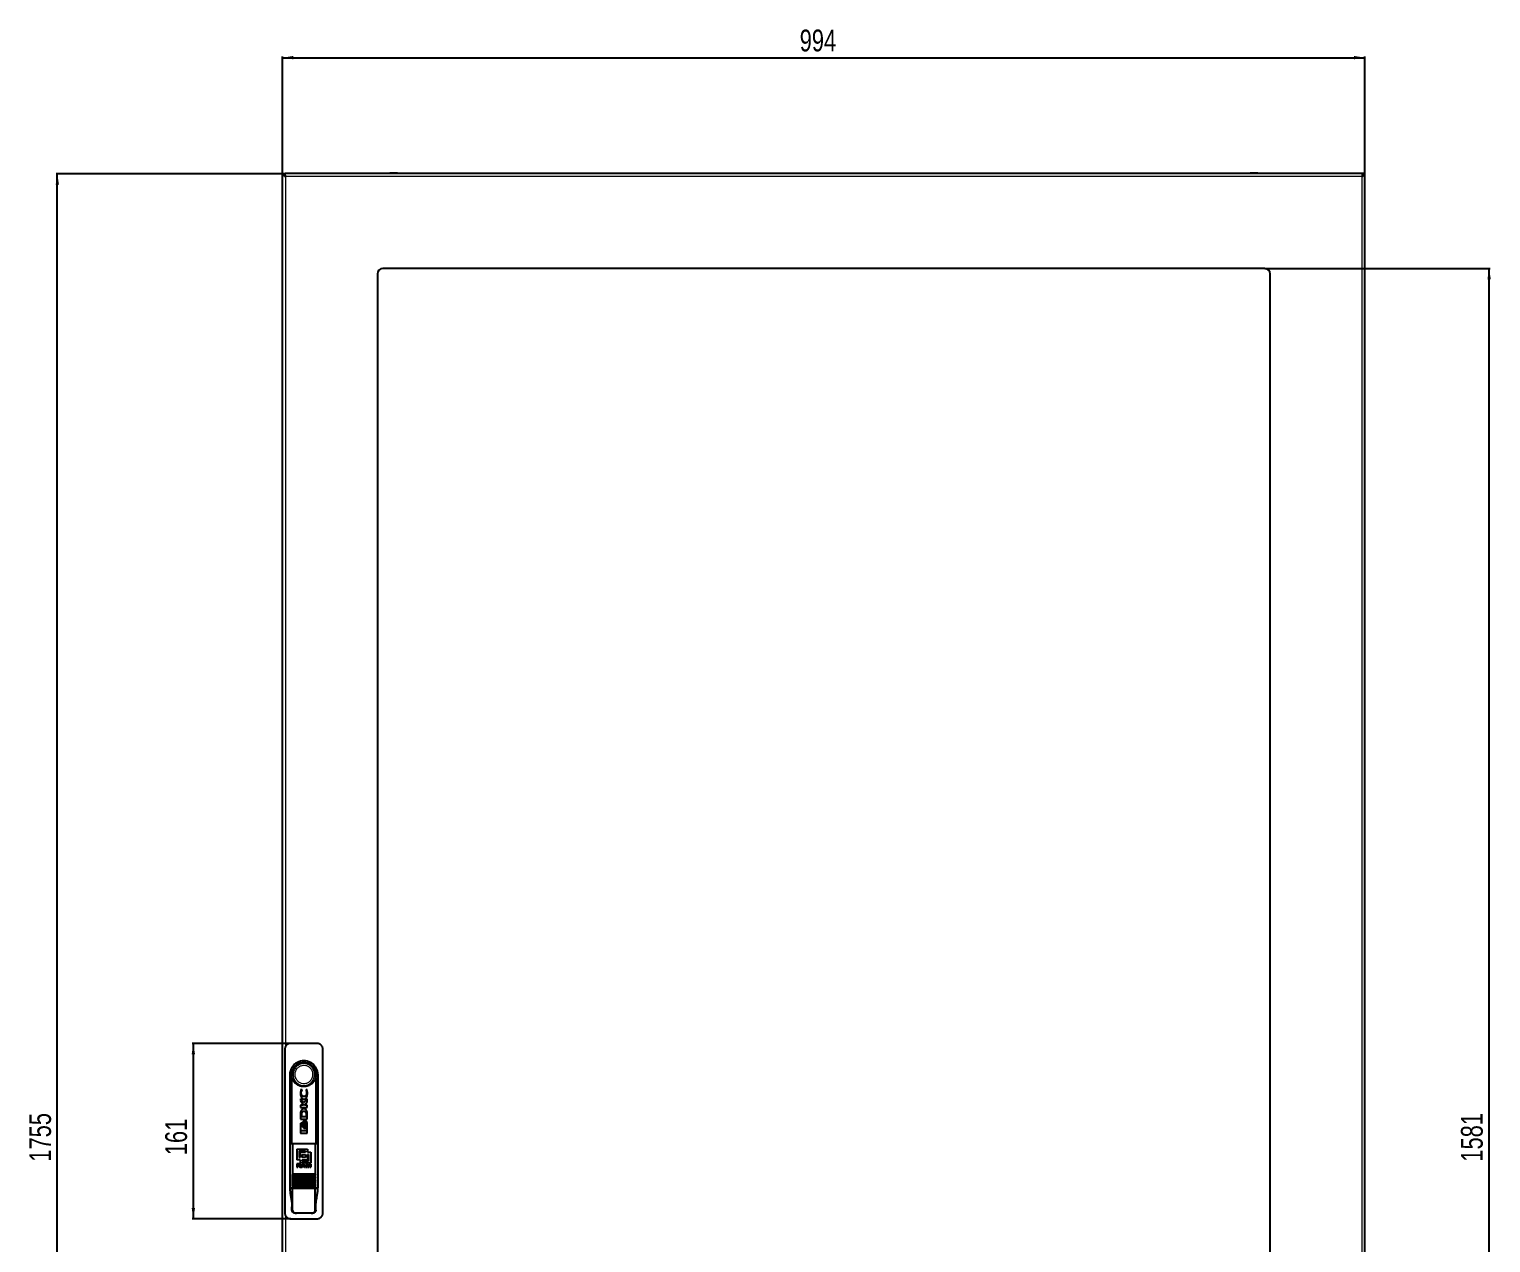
# Model space of a CAD drawing. Header units: millimetres. Extents: x -939 to 1948, y -1269 to 974.
# Drawn here: x -939 to 403, y -181 to 933 of the extents above; entities that cross this region are included whole.
import ezdxf

# ---------------------------------------------------------------- set-up
doc = ezdxf.new("R2010")
doc.units = ezdxf.units.MM
doc.layers.add('FORMAT', color=7, linetype='Continuous')
doc.styles.add('SLDTEXTSTYLE0', font='TXT', dxfattribs={"width": 0.75})
doc.dimstyles.new('SLDDIMSTYLE0', dxfattribs={"dimtxt": 20, "dimasz": 10, "dimexe": 0, "dimexo": 0.0625, "dimgap": 5, "dimtad": 2, "dimdec": 1, "dimrnd": 1e-09, "dimzin": 12, "dimdsep": 46, "dimtxsty": 'SLDTEXTSTYLE0', "dimsah": 1, "dimcen": 0.09, "dimadec": 0, "dimazin": 3, "dimtfac": 1, "dimtofl": 0, "dimtmove": 0, "dimatfit": 3, "dimfxl": 0, "dimfrac": 2, "dimtolj": 1, "dimtzin": 12, "dimarcsym": 0})

# ---------------------------------------------------------------- blocks, each defined once
blk = doc.blocks.new('_D')
at = {"layer": 'FORMAT'}
for p, q in [((-706.4, 800.8), (-706.4, 908.2)), ((-706.4, 907.2), (287.6, 907.2)), ((287.6, 800.8), (287.6, 908.2))]:
    blk.add_line(p, q, dxfattribs=at)
for points in [[(-706.4, 907.2), (-696.4, 905.7), (-696.4, 908.8)], [(287.6, 907.2), (277.6, 908.8), (277.6, 905.7)]]:
    blk.add_solid(points, dxfattribs=at)
at = {"layer": 'FORMAT', "insert": (-231.5, 933), "char_height": 20, "attachment_point": 1, "style": 'SLDTEXTSTYLE0'}
blk.add_mtext('994', dxfattribs=at)
blk = doc.blocks.new('_D_1')
at = {"layer": 'FORMAT'}
for p, q in [((-706.4, 800.7), (-914.3, 800.7)), ((-913.3, -954.3), (-913.3, 800.7)), ((-706.4, -954.3), (-914.3, -954.3))]:
    blk.add_line(p, q, dxfattribs=at)
for points in [[(-913.3, 800.7), (-914.8, 790.7), (-911.8, 790.7)], [(-913.3, -954.3), (-911.8, -944.3), (-914.8, -944.3)]]:
    blk.add_solid(points, dxfattribs=at)
at = {"layer": 'FORMAT', "insert": (-939.1, -106.3), "char_height": 20, "attachment_point": 1, "rotation": 90, "style": 'SLDTEXTSTYLE0'}
blk.add_mtext('1755', dxfattribs=at)
blk = doc.blocks.new('_D_3')
at = {"layer": 'FORMAT'}
for p, q in [((195.6, 713.7), (402.6, 713.7)), ((401.6, -867.3), (401.6, 713.7)), ((195.6, -867.3), (402.6, -867.3))]:
    blk.add_line(p, q, dxfattribs=at)
for points in [[(401.6, 713.7), (400.1, 703.7), (403.2, 703.7)], [(401.6, -867.3), (403.2, -857.3), (400.1, -857.3)]]:
    blk.add_solid(points, dxfattribs=at)
at = {"layer": 'FORMAT', "insert": (375.8, -106.3), "char_height": 20, "attachment_point": 1, "rotation": 90, "style": 'SLDTEXTSTYLE0'}
blk.add_mtext('1581', dxfattribs=at)
blk = doc.blocks.new('_D_4')
at = {"layer": 'FORMAT'}
for p, q in [((-698.9, 2.2), (-789.4, 2.2)), ((-788.4, 2.2), (-788.4, -158.8)), ((-698.9, -158.8), (-789.4, -158.8))]:
    blk.add_line(p, q, dxfattribs=at)
for points in [[(-788.4, 2.2), (-789.9, -7.8), (-786.8, -7.8)], [(-788.4, -158.8), (-786.8, -148.8), (-789.9, -148.8)]]:
    blk.add_solid(points, dxfattribs=at)
at = {"layer": 'FORMAT', "insert": (-814.2, -100.4), "char_height": 20, "attachment_point": 1, "rotation": 90, "style": 'SLDTEXTSTYLE0'}
blk.add_mtext('161', dxfattribs=at)

msp = doc.modelspace()

# ---------------------------------------------------------------- linework, layer by layer
at = {"color": 7, "linetype": 'Continuous', "lineweight": 25}
for p, q in [((-706.38, 800.74), (-704.38, 800.74)), ((-706.38, -954.26), (-706.38, 800.74)), ((-704.08, 799.01), (-704.08, 800.74)), ((285.32, 800.74), (-704.08, 800.74)), ((285.32, 800.74), (285.32, 799.01)), ((287.62, 800.74), (285.62, 800.74)), ((287.62, -954.26), (287.62, 800.74)), ((195.62, 713.74), (-614.38, 713.74)), ((-619.38, 708.74), (-619.38, -862.26)), ((200.62, -862.26), (200.62, 708.74)), ((-674.88, 2.24), (-698.88, 2.24)), ((-704.38, -3.26), (-704.38, -153.26)), ((-669.38, -153.26), (-669.38, -3.26)), ((-699.88, -26.76), (-699.88, -129.76)), ((-673.88, -129.76), (-673.88, -26.76)), ((-697.88, -89.76), (-697.88, -29.76)), ((-697.88, -29.76), (-697.87, -29.76)), ((-689.58, -40.08), (-690.1, -43.24)), ((-688.49, -40.46), (-689.58, -40.08)), ((-684.09, -40.48), (-684.89, -40.2)), ((-684.89, -40.2), (-684.89, -40.43)), ((-675.88, -29.76), (-675.88, -89.76)), ((-675.88, -29.76), (-675.88, -29.76)), ((-687.23, -52.42), (-690.02, -48.63)), ((-690.02, -48.63), (-690.02, -50.32)), ((-690.02, -50.32), (-687.07, -54.31)), ((-688.49, -40.75), (-688.49, -40.46)), ((-683.73, -48.54), (-687.23, -52.42)), ((-686.37, -54.31), (-683.73, -51.28)), ((-683.65, -43.26), (-684.09, -40.48)), ((-683.73, -51.28), (-683.73, -48.54)), ((-687.07, -54.31), (-690.02, -54.31)), ((-690.02, -54.31), (-690.02, -56.54)), ((-690.02, -56.54), (-683.73, -56.54)), ((-690.02, -62.94), (-690.02, -67.17)), ((-689.06, -62.28), (-689.15, -63.25)), ((-689.15, -63.25), (-689.15, -64.81)), ((-689.15, -64.81), (-684.51, -64.81)), ((-683.73, -54.31), (-686.37, -54.31)), ((-684.51, -64.81), (-684.51, -63.39)), ((-683.76, -62.12), (-683.93, -60.5)), ((-683.73, -63.12), (-683.76, -62.12)), ((-683.73, -56.54), (-683.73, -54.31)), ((-683.73, -63.14), (-683.73, -63.12)), ((-683.73, -63.16), (-683.73, -63.14)), ((-683.73, -67.17), (-683.73, -63.16)), ((-690.02, -67.17), (-683.73, -67.17)), ((-690.02, -71.76), (-690.02, -79.61)), ((-689.51, -78.14), (-689.51, -71.9)), ((-689.51, -71.9), (-688.93, -71.9)), ((-684.22, -78.14), (-689.51, -78.14)), ((-688.93, -71.11), (-689.36, -71.11)), ((-689.36, -80.26), (-684.39, -80.26)), ((-688.93, -71.9), (-688.93, -71.11)), ((-687.2, -75.07), (-686.94, -74.94)), ((-686.92, -69.4), (-687.15, -69.26)), ((-687, -75.54), (-686.33, -75.54)), ((-686.18, -68.88), (-686.85, -68.88)), ((-686.79, -74.82), (-686.54, -74.55)), ((-686.54, -69.81), (-686.78, -69.52)), ((-686.44, -72.18), (-686.16, -70.62)), ((-686.16, -73.75), (-686.44, -72.18)), ((-686.16, -70.62), (-686.39, -70.05)), ((-686.39, -74.31), (-686.16, -73.75)), ((-685.93, -75.54), (-685.24, -75.54)), ((-685.09, -68.88), (-685.78, -68.88)), ((-684.22, -74.46), (-684.22, -78.14)), ((-683.73, -79.61), (-683.73, -71.76)), ((-699.84, -89.76), (-699.84, -130.26)), ((-699.84, -89.76), (-697.22, -89.76)), ((-697.22, -89.76), (-676.53, -89.76)), ((-697.22, -89.76), (-697.22, -117.76)), ((-676.53, -89.76), (-676.53, -117.76)), ((-676.53, -89.76), (-673.91, -89.76)), ((-673.91, -89.76), (-673.91, -130.26)), ((-693.22, -94.76), (-683.46, -94.76)), ((-693.22, -94.76), (-693.22, -104.52)), ((-690.29, -104.52), (-693.22, -104.52)), ((-691.27, -96.71), (-691.27, -102.56)), ((-691.27, -96.71), (-685.41, -96.71)), ((-690.29, -102.56), (-691.27, -102.56)), ((-690.29, -97.68), (-690.29, -102.56)), ((-685.41, -97.68), (-690.29, -97.68)), ((-690.29, -104.52), (-690.29, -107.44)), ((-688.34, -99.64), (-688.34, -102.56)), ((-688.34, -99.64), (-685.41, -99.64)), ((-685.41, -102.56), (-688.34, -102.56)), ((-688.34, -104.52), (-688.34, -105.49)), ((-688.34, -104.52), (-683.46, -104.52)), ((-682.48, -105.49), (-688.34, -105.49)), ((-685.41, -96.71), (-685.41, -97.68)), ((-685.41, -99.64), (-685.41, -102.56)), ((-683.46, -94.76), (-683.46, -97.68)), ((-683.46, -97.68), (-680.53, -97.68)), ((-683.46, -99.64), (-683.46, -104.52)), ((-683.46, -99.64), (-682.48, -99.64)), ((-682.48, -99.64), (-682.48, -105.49)), ((-680.53, -97.68), (-680.53, -107.44)), ((-697.48, -117.86), (-697.27, -117.86)), ((-676.48, -117.86), (-697.27, -117.86)), ((-676.48, -119.26), (-697.27, -119.26)), ((-676.48, -120.66), (-697.27, -120.66)), ((-691.15, -108.32), (-693.22, -108.32)), ((-693.22, -108.32), (-693.22, -111.29)), ((-693.22, -111.29), (-692.34, -111.29)), ((-692.34, -108.81), (-692.34, -109.61)), ((-692.34, -108.81), (-691.27, -108.81)), ((-691.31, -109.61), (-692.34, -109.61)), ((-692.34, -110.11), (-692.34, -111.29)), ((-692.34, -110.11), (-691.41, -110.11)), ((-690.78, -110.59), (-690.77, -110.91)), ((-690.64, -111.29), (-689.68, -111.29)), ((-680.53, -107.44), (-690.29, -107.44)), ((-689.85, -110.85), (-689.87, -110.49)), ((-689.85, -110.85), (-689.85, -110.87)), ((-689.68, -111.19), (-689.68, -111.29)), ((-687.84, -108.32), (-689.37, -111.29)), ((-689.37, -111.29), (-688.44, -111.29)), ((-688.44, -111.29), (-688.15, -110.68)), ((-688.15, -110.68), (-686.48, -110.68)), ((-687.92, -110.18), (-687.32, -108.91)), ((-686.72, -110.18), (-687.92, -110.18)), ((-686.81, -108.32), (-687.84, -108.32)), ((-687.32, -108.91), (-686.72, -110.18)), ((-685.26, -111.29), (-686.81, -108.32)), ((-686.48, -110.68), (-686.19, -111.29)), ((-686.19, -111.29), (-685.26, -111.29)), ((-683.49, -108.32), (-684.8, -108.32)), ((-684.8, -108.32), (-684.8, -111.29)), ((-684.8, -111.29), (-683.97, -111.29)), ((-683.97, -108.89), (-683.97, -111.29)), ((-683.97, -108.89), (-683.09, -111.29)), ((-682.64, -110.58), (-683.49, -108.32)), ((-683.09, -111.29), (-682.18, -111.29)), ((-681.79, -108.32), (-682.64, -110.58)), ((-682.18, -111.29), (-681.3, -108.89)), ((-680.46, -108.32), (-681.79, -108.32)), ((-681.3, -108.89), (-681.3, -111.29)), ((-681.3, -111.29), (-680.46, -111.29)), ((-680.46, -108.32), (-680.46, -111.29)), ((-676.48, -117.86), (-676.28, -117.86)), ((-676.48, -119.26), (-676.28, -119.26)), ((-676.48, -120.66), (-676.28, -120.66)), ((-699.84, -130.26), (-697.22, -130.26)), ((-699.84, -130.76), (-697.22, -130.76)), ((-697.88, -130.76), (-697.88, -130.26)), ((-697.48, -124.86), (-697.27, -124.86)), ((-676.48, -122.06), (-697.27, -122.06)), ((-676.48, -123.46), (-697.27, -123.46)), ((-676.48, -124.86), (-697.27, -124.86)), ((-676.48, -126.26), (-697.27, -126.26)), ((-676.48, -127.66), (-697.27, -127.66)), ((-697.22, -128.96), (-697.22, -130.26)), ((-697.22, -130.26), (-676.53, -130.26)), ((-697.22, -150.76), (-697.22, -130.76)), ((-697.22, -130.76), (-676.53, -130.76)), ((-676.53, -128.96), (-676.53, -130.26)), ((-676.53, -130.26), (-673.91, -130.26)), ((-676.53, -150.76), (-676.53, -130.76)), ((-676.53, -130.76), (-673.91, -130.76)), ((-676.48, -122.06), (-676.28, -122.06)), ((-676.48, -123.46), (-676.28, -123.46)), ((-676.48, -124.86), (-676.28, -124.86)), ((-676.48, -126.26), (-676.28, -126.26)), ((-676.48, -127.66), (-676.28, -127.66)), ((-675.88, -130.26), (-675.88, -130.76)), ((-698.88, -158.76), (-674.88, -158.76)), ((-697.84, -150.76), (-697.84, -147.67)), ((-693.6, -153.76), (-694.54, -153.76)), ((-680.15, -153.76), (-693.6, -153.76)), ((-679.21, -153.76), (-680.15, -153.76)), ((-675.92, -150.76), (-675.92, -147.67))]:
    msp.add_line(p, q, dxfattribs=at)
at = {"color": 8, "linetype": 'Continuous', "lineweight": 18}
for p, q in [((-703.78, 798.14), (-703.78, -0.77)), ((285.02, 798.14), (-703.78, 798.14)), ((-604.38, 800.87), (-609.24, 800.87)), ((-604.38, 800.99), (-609.13, 800.99)), ((-599.63, 800.99), (-604.38, 800.99)), ((-599.52, 800.87), (-604.38, 800.87)), ((190.48, 800.87), (180.76, 800.87)), ((190.37, 800.99), (180.87, 800.99)), ((285.02, -951.66), (285.02, 798.14)), ((-697.22, -117.76), (-676.53, -117.76)), ((-703.78, -155.73), (-703.78, -951.66)), ((-697.84, -150.76), (-697.22, -150.76)), ((-676.53, -150.76), (-675.92, -150.76))]:
    msp.add_line(p, q, dxfattribs=at)
at = {"color": 7, "linetype": 'Continuous', "lineweight": 25}
for centre, radius, start, end in [((-609.11, 800.87), 0.126, 96.02558, 180), ((-583.47, 800.81), 25.77, 179.86102, 180.13898), ((-604.38, 755.99), 45.25, 90.0016, 96.02558), ((-604.38, 755.99), 45.25, 83.97442, 89.9984), ((-599.64, 800.87), 0.126, 0, 83.97442), ((-625.28, 800.81), 25.77, 359.86102, 0.13898), ((180.89, 800.87), 0.126, 96.02558, 180), ((206.53, 800.81), 25.77, 179.86102, 180.13898), ((185.62, 755.99), 45.25, 90.0016, 96.02558), ((185.62, 755.99), 45.25, 83.97442, 89.9984), ((190.36, 800.87), 0.126, 0, 83.97442), ((164.72, 800.81), 25.77, 359.86102, 0.13898), ((-614.38, 708.74), 5, 90, 180), ((195.62, 708.74), 5, 0, 90), ((-686.88, -26.76), 13, 144.60565, 180), ((-686.88, -26.76), 11.4, 344.74488, 195.25752), ((-686.88, -26.76), 13, 35.39435, 144.60565), ((-686.88, -26.76), 13, 0, 35.39435), ((-686.88, -129.76), 13, 180, 184.41172), ((-686.88, -129.76), 13, 355.58829, 0)]:
    msp.add_arc(centre, radius, start, end, dxfattribs=at)
for points, knots in [([(-706.38, 800.74), (-706.38, 800.63), (-706.36, 800.53), (-706.29, 800.31), (-706.24, 800.2), (-706.11, 799.98), (-706.03, 799.88), (-705.84, 799.66), (-705.73, 799.55), (-705.49, 799.33), (-705.36, 799.23), (-705.08, 799.01), (-704.93, 798.9), (-704.45, 798.58), (-704.12, 798.36), (-703.78, 798.14)], [0, 0, 0, 0, 0.125, 0.125, 0.25, 0.25, 0.375, 0.375, 0.5, 0.5, 0.625, 0.625, 0.75, 0.75, 1, 1, 1, 1]), ([(-704.38, 800.74), (-704.38, 800.31), (-704.31, 799.88), (-704.09, 799.01), (-703.93, 798.58), (-703.78, 798.14)], [0, 0, 0, 0, 0.5, 0.5, 1, 1, 1, 1]), ([(-703.78, 798.14), (-703.8, 798.48), (-703.83, 798.82), (-703.88, 799.45), (-703.9, 799.74), (-703.95, 800.22), (-703.98, 800.42), (-704.03, 800.68), (-704.05, 800.74), (-704.08, 800.74)], [0, 0, 0, 0, 0.25, 0.25, 0.5, 0.5, 0.75, 0.75, 1, 1, 1, 1]), ([(285.02, 798.14), (285.2, 798.25), (285.37, 798.36), (285.7, 798.58), (285.86, 798.69), (286.18, 798.9), (286.33, 799.01), (286.61, 799.23), (286.74, 799.34), (286.98, 799.55), (287.09, 799.66), (287.28, 799.88), (287.36, 799.99), (287.56, 800.31), (287.62, 800.53), (287.62, 800.74)], [0, 0, 0, 0, 0.125, 0.125, 0.25, 0.25, 0.375, 0.375, 0.5, 0.5, 0.625, 0.625, 0.75, 0.75, 1, 1, 1, 1]), ([(285.32, 800.74), (285.3, 800.74), (285.27, 800.68), (285.22, 800.42), (285.2, 800.22), (285.15, 799.74), (285.12, 799.45), (285.07, 798.82), (285.05, 798.48), (285.02, 798.14)], [0, 0, 0, 0, 0.25, 0.25, 0.5, 0.5, 0.75, 0.75, 1, 1, 1, 1]), ([(285.02, 798.14), (285.18, 798.58), (285.34, 799.01), (285.56, 799.88), (285.62, 800.31), (285.62, 800.74)], [0, 0, 0, 0, 0.5, 0.5, 1, 1, 1, 1]), ([(-698.88, 2.24), (-699.03, 2.24), (-699.34, 2.23), (-699.8, 2.17), (-700.25, 2.08), (-700.64, 1.96), (-701.04, 1.8), (-701.45, 1.61), (-701.91, 1.34), (-702.28, 1.07), (-702.7, 0.72), (-703.12, 0.27), (-703.49, -0.24), (-703.8, -0.77), (-704.05, -1.34), (-704.22, -1.91), (-704.32, -2.45), (-704.37, -2.85), (-704.37, -3.15), (-704.38, -3.26)], [0, 0, 0, 0, 0.0531303, 0.1066153, 0.1605301, 0.21481, 0.2473623, 0.3110875, 0.3715881, 0.4296107, 0.4735079, 0.5600364, 0.6443473, 0.6882445, 0.774773, 0.8590839, 0.8941566, 0.9646001, 1, 1, 1, 1]), ([(-669.38, -3.26), (-669.38, -3.1), (-669.39, -2.8), (-669.45, -2.34), (-669.54, -1.88), (-669.68, -1.44), (-669.89, -0.9), (-670.19, -0.35), (-670.55, 0.15), (-670.95, 0.62), (-671.41, 1.04), (-671.89, 1.37), (-672.32, 1.62), (-672.74, 1.82), (-673.21, 1.99), (-673.61, 2.1), (-674.07, 2.19), (-674.47, 2.24), (-674.77, 2.24), (-674.88, 2.24)], [0, 0, 0, 0, 0.0527947, 0.1061049, 0.1601839, 0.2148032, 0.2677432, 0.3615104, 0.4295377, 0.4824785, 0.5762471, 0.6442755, 0.6838459, 0.7503764, 0.8044565, 0.8590768, 0.894099, 0.9645456, 1, 1, 1, 1]), ([(-675.88, -29.76), (-675.89, -29.78), (-675.91, -29.86), (-675.96, -29.96), (-676.02, -30.03), (-676.09, -30.06), (-676.15, -30.05), (-676.19, -30.04), (-676.23, -30.02), (-676.27, -30.01), (-676.29, -29.97), (-676.32, -29.98), (-676.35, -30.02), (-676.43, -30.16), (-676.52, -30.37), (-676.64, -30.65), (-676.79, -31), (-676.98, -31.4), (-677.19, -31.78), (-677.44, -32.21), (-677.78, -32.74), (-678.23, -33.34), (-678.65, -33.81), (-679.02, -34.19), (-679.43, -34.59), (-680.01, -35.07), (-680.75, -35.6), (-681.41, -35.98), (-681.95, -36.26), (-682.51, -36.52), (-683.22, -36.79), (-684.11, -37.06), (-684.88, -37.21), (-685.5, -37.3), (-686.12, -37.36), (-686.84, -37.39), (-687.73, -37.36), (-688.51, -37.27), (-689.19, -37.15), (-689.85, -37), (-690.54, -36.79), (-691.13, -36.56), (-691.66, -36.33), (-691.99, -36.17), (-692.41, -35.94), (-692.73, -35.76), (-693.25, -35.42), (-693.83, -35), (-694.5, -34.43), (-695.06, -33.87), (-695.47, -33.39), (-695.79, -32.98), (-696.09, -32.57), (-696.42, -32.05), (-696.67, -31.6), (-696.84, -31.26), (-696.94, -31.05), (-697.04, -30.81), (-697.15, -30.56), (-697.26, -30.32), (-697.34, -30.15), (-697.39, -30.04), (-697.42, -30), (-697.45, -29.97), (-697.48, -29.99), (-697.51, -30.02), (-697.58, -30.05), (-697.64, -30.06), (-697.7, -30.04), (-697.73, -30.02), (-697.78, -29.98), (-697.83, -29.9), (-697.86, -29.81), (-697.87, -29.76)], [0, 0, 0, 0, 0.0074292, 0.0223657, 0.0375617, 0.0530167, 0.0607864, 0.0673736, 0.0739608, 0.0805894, 0.0842495, 0.0858659, 0.088472, 0.0918778, 0.1037525, 0.1093293, 0.1205792, 0.1375406, 0.1488669, 0.1600119, 0.1823662, 0.2049417, 0.2277408, 0.2391776, 0.2525374, 0.2793642, 0.3065631, 0.334141, 0.3479935, 0.3616023, 0.3889297, 0.4166395, 0.4447402, 0.4588563, 0.4726405, 0.5003214, 0.5236721, 0.5521166, 0.5711854, 0.5850165, 0.612793, 0.636229, 0.6409753, 0.6647893, 0.6695711, 0.6839376, 0.6976868, 0.7253004, 0.7486042, 0.7770086, 0.7960561, 0.8052008, 0.8235253, 0.8419709, 0.8605392, 0.869844, 0.8759401, 0.8820363, 0.8927608, 0.9005408, 0.9068739, 0.9103008, 0.9130004, 0.914838, 0.9167003, 0.924526, 0.9323516, 0.9480849, 0.9559967, 0.9632488, 0.9705009, 0.9851826, 1, 1, 1, 1]), ([(-690.1, -43.24), (-690.08, -43.83), (-690.02, -45.01), (-689.52, -46.71), (-688.78, -48.03), (-687.96, -48.68), (-687.4, -48.91), (-687.11, -48.93), (-686.96, -48.94)], [0, 0, 0, 0, 0.2502823, 0.4993933, 0.7487907, 0.8746994, 0.9372862, 1, 1, 1, 1]), ([(-689.28, -43.18), (-689.25, -42.74), (-689.19, -41.87), (-688.72, -41.12), (-688.49, -40.75)], [0, 0, 0, 0, 0.5009634, 1, 1, 1, 1]), ([(-686.81, -46.44), (-687, -46.42), (-687.37, -46.39), (-687.88, -46.13), (-688.32, -45.78), (-688.8, -45.19), (-689.2, -44.31), (-689.25, -43.56), (-689.28, -43.18)], [0, 0, 0, 0, 0.1244159, 0.2483566, 0.3739824, 0.5001693, 0.7493996, 1, 1, 1, 1]), ([(-686.96, -48.94), (-686.65, -48.92), (-686.03, -48.86), (-685.21, -48.4), (-684.6, -47.7), (-684.05, -46.6), (-683.7, -45.09), (-683.67, -43.87), (-683.65, -43.26)], [0, 0, 0, 0, 0.1252623, 0.2501242, 0.3753839, 0.500707, 0.7503222, 1, 1, 1, 1]), ([(-684.34, -43.18), (-684.36, -43.56), (-684.42, -44.31), (-684.82, -45.18), (-685.28, -45.77), (-685.72, -46.13), (-686.24, -46.39), (-686.62, -46.42), (-686.81, -46.44)], [0, 0, 0, 0, 0.2499646, 0.4978209, 0.6230141, 0.7485813, 0.8742843, 1, 1, 1, 1]), ([(-684.89, -40.43), (-684.73, -40.88), (-684.39, -41.76), (-684.35, -42.71), (-684.34, -43.18)], [0, 0, 0, 0, 0.5000842, 1, 1, 1, 1]), ([(-689.37, -59.41), (-689.5, -59.68), (-689.76, -60.23), (-689.96, -61.43), (-689.99, -62.34), (-690.02, -62.94)], [0, 0, 0, 0, 0.249362, 0.4996719, 1, 1, 1, 1]), ([(-683.93, -60.5), (-684.02, -60.2), (-684.2, -59.6), (-684.71, -58.81), (-685.4, -58.17), (-686.26, -57.77), (-687.21, -57.72), (-688.11, -58.04), (-688.84, -58.63), (-689.19, -59.15), (-689.37, -59.41)], [0, 0, 0, 0, 0.1255568, 0.2501397, 0.3754769, 0.5000684, 0.6244194, 0.7493773, 0.8740706, 1, 1, 1, 1]), ([(-686.86, -60.26), (-687.14, -60.27), (-687.57, -60.28), (-688.11, -60.46), (-688.46, -60.7), (-688.71, -61.06), (-688.92, -61.58), (-689, -62), (-689.06, -62.28)], [0, 0, 0, 0, 0.2494324, 0.37514, 0.4993561, 0.6234585, 0.749245, 1, 1, 1, 1]), ([(-684.51, -63.39), (-684.52, -63.01), (-684.54, -62.26), (-684.74, -61.31), (-685.22, -60.71), (-685.89, -60.31), (-686.47, -60.28), (-686.86, -60.26)], [0, 0, 0, 0, 0.2484271, 0.4973724, 0.6229029, 0.7485104, 1, 1, 1, 1]), ([(-689.36, -71.11), (-689.45, -71.12), (-689.62, -71.14), (-689.84, -71.29), (-689.96, -71.47), (-690.01, -71.63), (-690.02, -71.72), (-690.02, -71.76)], [0, 0, 0, 0, 0.2494454, 0.4989987, 0.7485105, 0.8738593, 1, 1, 1, 1]), ([(-690.02, -79.61), (-690.02, -79.65), (-690.01, -79.73), (-689.96, -79.9), (-689.84, -80.08), (-689.62, -80.23), (-689.45, -80.25), (-689.36, -80.26)], [0, 0, 0, 0, 0.1253881, 0.2505914, 0.5001924, 0.7498055, 1, 1, 1, 1]), ([(-687.15, -69.26), (-687.28, -69.32), (-687.54, -69.45), (-687.95, -69.86), (-688.3, -70.49), (-688.55, -71.32), (-688.58, -71.89), (-688.59, -72.18)], [0, 0, 0, 0, 0.1246003, 0.2489765, 0.5004054, 0.7493329, 1, 1, 1, 1]), ([(-688.59, -72.18), (-688.58, -72.46), (-688.56, -73.02), (-688.31, -73.84), (-687.97, -74.46), (-687.58, -74.88), (-687.33, -75.01), (-687.2, -75.07)], [0, 0, 0, 0, 0.24873067, 0.49737733, 0.75052803, 0.87523315, 1, 1, 1, 1]), ([(-688.08, -72.18), (-688.04, -71.66), (-687.96, -70.88), (-687.51, -69.92), (-687.11, -69.57), (-686.92, -69.4)], [0, 0, 0, 0, 0.4989654, 0.74992197, 1, 1, 1, 1]), ([(-686.94, -74.94), (-687.13, -74.77), (-687.52, -74.42), (-687.96, -73.47), (-688.04, -72.69), (-688.08, -72.18)], [0, 0, 0, 0, 0.2495753, 0.5008418, 1, 1, 1, 1]), ([(-686.78, -69.52), (-686.95, -69.7), (-687.28, -70.06), (-687.68, -70.96), (-687.74, -71.69), (-687.78, -72.18)], [0, 0, 0, 0, 0.25019274, 0.50015838, 1, 1, 1, 1]), ([(-687.78, -72.18), (-687.74, -72.66), (-687.68, -73.39), (-687.29, -74.29), (-686.95, -74.65), (-686.79, -74.82)], [0, 0, 0, 0, 0.4995843, 0.7495271, 1, 1, 1, 1]), ([(-687.27, -72.18), (-687.24, -71.75), (-687.2, -71.12), (-686.9, -70.32), (-686.66, -69.98), (-686.54, -69.81)], [0, 0, 0, 0, 0.5014603, 0.750257, 1, 1, 1, 1]), ([(-686.54, -74.55), (-686.66, -74.38), (-686.9, -74.03), (-687.19, -73.23), (-687.24, -72.6), (-687.27, -72.18)], [0, 0, 0, 0, 0.2508953, 0.500775, 1, 1, 1, 1]), ([(-685.51, -72.18), (-685.56, -72.82), (-685.63, -73.8), (-686.15, -74.81), (-686.57, -75.32), (-686.86, -75.47), (-687, -75.54)], [0, 0, 0, 0, 0.4971459, 0.7483739, 0.8746499, 1, 1, 1, 1]), ([(-686.39, -70.05), (-686.56, -70.39), (-686.89, -71.06), (-686.93, -71.8), (-686.95, -72.18)], [0, 0, 0, 0, 0.4984332, 1, 1, 1, 1]), ([(-686.95, -72.18), (-686.93, -72.55), (-686.89, -73.3), (-686.56, -73.97), (-686.39, -74.31)], [0, 0, 0, 0, 0.5014711, 1, 1, 1, 1]), ([(-686.85, -68.88), (-686.72, -68.97), (-686.46, -69.14), (-686.09, -69.64), (-685.62, -70.63), (-685.55, -71.56), (-685.51, -72.18)], [0, 0, 0, 0, 0.12567833, 0.25113951, 0.5015899, 1, 1, 1, 1]), ([(-686.33, -75.54), (-686.18, -75.47), (-685.9, -75.32), (-685.47, -74.82), (-684.96, -73.8), (-684.88, -72.83), (-684.83, -72.18)], [0, 0, 0, 0, 0.1252924, 0.2510094, 0.5010488, 1, 1, 1, 1]), ([(-684.83, -72.18), (-684.88, -71.56), (-684.95, -70.63), (-685.41, -69.65), (-685.79, -69.15), (-686.05, -68.97), (-686.18, -68.88)], [0, 0, 0, 0, 0.4961681, 0.7477028, 0.8741115, 1, 1, 1, 1]), ([(-684.44, -72.18), (-684.49, -72.82), (-684.57, -73.8), (-685.08, -74.81), (-685.5, -75.32), (-685.79, -75.47), (-685.93, -75.54)], [0, 0, 0, 0, 0.4971542, 0.7483802, 0.8746534, 1, 1, 1, 1]), ([(-685.78, -68.88), (-685.65, -68.97), (-685.4, -69.14), (-685.02, -69.64), (-684.56, -70.63), (-684.49, -71.56), (-684.44, -72.18)], [0, 0, 0, 0, 0.1256773, 0.2511366, 0.5015854, 1, 1, 1, 1]), ([(-685.24, -75.54), (-685.12, -75.49), (-684.9, -75.38), (-684.53, -75.02), (-684.34, -74.69), (-684.22, -74.46)], [0, 0, 0, 0, 0.2481114, 0.4958631, 1, 1, 1, 1]), ([(-683.73, -71.76), (-683.76, -71.49), (-683.8, -70.94), (-684.1, -70.17), (-684.42, -69.57), (-684.75, -69.12), (-684.97, -68.96), (-685.09, -68.88)], [0, 0, 0, 0, 0.2498218, 0.4993095, 0.7487414, 0.8748789, 1, 1, 1, 1]), ([(-684.39, -80.26), (-684.31, -80.25), (-684.13, -80.23), (-683.92, -80.08), (-683.79, -79.9), (-683.74, -79.73), (-683.73, -79.65), (-683.73, -79.61)], [0, 0, 0, 0, 0.2494374, 0.4989967, 0.7485162, 0.8738601, 1, 1, 1, 1]), ([(-697.22, -119.16), (-697.26, -118.94), (-697.33, -118.61), (-697.41, -118.18), (-697.46, -117.96), (-697.48, -117.86)], [0, 0, 0, 0, 0.4999933, 0.7499958, 1, 1, 1, 1]), ([(-697.22, -120.56), (-697.26, -120.34), (-697.33, -120.01), (-697.41, -119.58), (-697.46, -119.36), (-697.48, -119.26)], [0, 0, 0, 0, 0.4999933, 0.7499958, 1, 1, 1, 1]), ([(-697.22, -121.96), (-697.26, -121.74), (-697.33, -121.41), (-697.41, -120.98), (-697.46, -120.76), (-697.48, -120.66)], [0, 0, 0, 0, 0.4999933, 0.7499958, 1, 1, 1, 1]), ([(-697.27, -117.86), (-697.27, -117.85), (-697.25, -117.85), (-697.23, -117.83), (-697.22, -117.8), (-697.22, -117.77), (-697.22, -117.76), (-697.22, -117.76)], [0, 0, 0, 0, 0.2956914, 0.5686867, 0.7598531, 0.9519121, 1, 1, 1, 1]), ([(-697.27, -119.26), (-697.27, -119.25), (-697.25, -119.25), (-697.23, -119.23), (-697.22, -119.2), (-697.22, -119.17), (-697.22, -119.16), (-697.22, -119.16)], [0, 0, 0, 0, 0.2956914, 0.5686867, 0.7598531, 0.9519121, 1, 1, 1, 1]), ([(-697.27, -120.66), (-697.27, -120.65), (-697.25, -120.65), (-697.23, -120.63), (-697.22, -120.6), (-697.22, -120.57), (-697.22, -120.56), (-697.22, -120.56)], [0, 0, 0, 0, 0.29569138, 0.56868667, 0.75985305, 0.95191208, 1, 1, 1, 1]), ([(-676.53, -119.16), (-678.46, -119.16), (-682.31, -119.16), (-689.23, -119.16), (-694.19, -119.16), (-697.22, -119.16)], [0, 0, 0, 0, 0.2800507, 0.5600468, 1, 1, 1, 1]), ([(-676.53, -120.56), (-678.46, -120.56), (-682.31, -120.56), (-689.23, -120.56), (-694.19, -120.56), (-697.22, -120.56)], [0, 0, 0, 0, 0.2800507, 0.5600468, 1, 1, 1, 1]), ([(-691.41, -110.11), (-691.3, -110.11), (-691.15, -110.11), (-690.97, -110.17), (-690.88, -110.24), (-690.82, -110.34), (-690.79, -110.46), (-690.78, -110.55), (-690.78, -110.59)], [0, 0, 0, 0, 0.3623072, 0.4997618, 0.6038945, 0.7077513, 0.8881589, 1, 1, 1, 1]), ([(-690.63, -109.21), (-690.63, -109.26), (-690.64, -109.33), (-690.69, -109.43), (-690.78, -109.52), (-690.99, -109.6), (-691.18, -109.61), (-691.31, -109.61)], [0, 0, 0, 0, 0.1448477, 0.2595538, 0.3741459, 0.5488424, 1, 1, 1, 1]), ([(-691.27, -108.81), (-691.14, -108.82), (-690.95, -108.83), (-690.76, -108.93), (-690.67, -109.02), (-690.63, -109.12), (-690.63, -109.18), (-690.63, -109.21)], [0, 0, 0, 0, 0.4647786, 0.6394977, 0.7667833, 0.8944855, 1, 1, 1, 1]), ([(-689.75, -109.15), (-689.76, -109.06), (-689.77, -108.9), (-689.89, -108.69), (-690.08, -108.52), (-690.5, -108.34), (-690.88, -108.33), (-691.15, -108.32)], [0, 0, 0, 0, 0.1491412, 0.264134, 0.3788516, 0.5602325, 1, 1, 1, 1]), ([(-690.77, -110.91), (-690.76, -110.94), (-690.76, -111.01), (-690.73, -111.13), (-690.69, -111.23), (-690.64, -111.28), (-690.64, -111.29)], [0, 0, 0, 0, 0.25613945, 0.51269783, 0.91902215, 1, 1, 1, 1]), ([(-690.39, -109.85), (-690.28, -109.82), (-690.1, -109.76), (-689.89, -109.59), (-689.78, -109.4), (-689.75, -109.25), (-689.75, -109.17), (-689.75, -109.15)], [0, 0, 0, 0, 0.3314728, 0.5464809, 0.7625261, 0.960277, 1, 1, 1, 1]), ([(-689.87, -110.49), (-689.88, -110.39), (-689.89, -110.23), (-690, -110.04), (-690.16, -109.91), (-690.3, -109.87), (-690.39, -109.85)], [0, 0, 0, 0, 0.3364219, 0.5234602, 0.710673, 1, 1, 1, 1]), ([(-689.68, -111.19), (-689.7, -111.18), (-689.75, -111.16), (-689.81, -111.08), (-689.84, -110.98), (-689.85, -110.9), (-689.85, -110.87)], [0, 0, 0, 0, 0.2026304, 0.4204058, 0.7280078, 1, 1, 1, 1]), ([(-676.53, -117.76), (-676.53, -117.77), (-676.53, -117.79), (-676.52, -117.81), (-676.51, -117.83), (-676.5, -117.85), (-676.49, -117.85), (-676.48, -117.86)], [0, 0, 0, 0, 0.17170867, 0.34298427, 0.5250053, 0.73580203, 1, 1, 1, 1]), ([(-676.28, -117.86), (-676.3, -117.96), (-676.35, -118.24), (-676.43, -118.67), (-676.5, -118.99), (-676.53, -119.16)], [0, 0, 0, 0, 0.249996, 0.6249953, 1, 1, 1, 1]), ([(-676.53, -119.16), (-676.53, -119.17), (-676.53, -119.19), (-676.52, -119.21), (-676.51, -119.23), (-676.5, -119.25), (-676.49, -119.25), (-676.48, -119.26)], [0, 0, 0, 0, 0.1717087, 0.3429843, 0.5250053, 0.735802, 1, 1, 1, 1]), ([(-676.28, -119.26), (-676.3, -119.36), (-676.35, -119.64), (-676.43, -120.07), (-676.5, -120.39), (-676.53, -120.56)], [0, 0, 0, 0, 0.249996, 0.6249953, 1, 1, 1, 1]), ([(-676.53, -120.56), (-676.53, -120.57), (-676.53, -120.59), (-676.52, -120.61), (-676.51, -120.63), (-676.5, -120.65), (-676.49, -120.65), (-676.48, -120.66)], [0, 0, 0, 0, 0.17170867, 0.34298427, 0.5250053, 0.73580203, 1, 1, 1, 1]), ([(-676.28, -120.66), (-676.3, -120.76), (-676.35, -121.04), (-676.43, -121.47), (-676.5, -121.79), (-676.53, -121.96)], [0, 0, 0, 0, 0.249996, 0.6249953, 1, 1, 1, 1]), ([(-699.84, -130.76), (-699.79, -131.39), (-699.7, -132.65), (-699.48, -134.5), (-699.22, -136.38), (-699.01, -137.66), (-698.91, -138.3)], [0, 0, 0, 0, 0.2496453, 0.4996969, 0.7496841, 1, 1, 1, 1]), ([(-697.22, -123.36), (-697.26, -123.14), (-697.33, -122.81), (-697.41, -122.38), (-697.46, -122.16), (-697.48, -122.06)], [0, 0, 0, 0, 0.4999933, 0.7499958, 1, 1, 1, 1]), ([(-697.22, -124.76), (-697.26, -124.54), (-697.33, -124.21), (-697.41, -123.78), (-697.46, -123.56), (-697.48, -123.46)], [0, 0, 0, 0, 0.49999327, 0.74999583, 1, 1, 1, 1]), ([(-697.22, -126.16), (-697.26, -125.94), (-697.33, -125.61), (-697.41, -125.18), (-697.46, -124.96), (-697.48, -124.86)], [0, 0, 0, 0, 0.4999933, 0.7499958, 1, 1, 1, 1]), ([(-697.22, -127.56), (-697.26, -127.34), (-697.33, -127.01), (-697.41, -126.58), (-697.46, -126.36), (-697.48, -126.26)], [0, 0, 0, 0, 0.4999933, 0.7499958, 1, 1, 1, 1]), ([(-697.22, -128.96), (-697.26, -128.74), (-697.33, -128.41), (-697.41, -127.98), (-697.46, -127.76), (-697.48, -127.66)], [0, 0, 0, 0, 0.4999933, 0.7499958, 1, 1, 1, 1]), ([(-697.27, -122.06), (-697.27, -122.05), (-697.25, -122.05), (-697.23, -122.03), (-697.22, -122), (-697.22, -121.97), (-697.22, -121.96), (-697.22, -121.96)], [0, 0, 0, 0, 0.29569138, 0.56868667, 0.75985305, 0.95191208, 1, 1, 1, 1]), ([(-697.27, -123.46), (-697.27, -123.45), (-697.25, -123.45), (-697.23, -123.43), (-697.22, -123.4), (-697.22, -123.37), (-697.22, -123.36), (-697.22, -123.36)], [0, 0, 0, 0, 0.2956914, 0.5686867, 0.7598531, 0.9519121, 1, 1, 1, 1]), ([(-697.27, -124.86), (-697.27, -124.85), (-697.25, -124.85), (-697.23, -124.83), (-697.22, -124.8), (-697.22, -124.77), (-697.22, -124.76), (-697.22, -124.76)], [0, 0, 0, 0, 0.2956914, 0.5686867, 0.7598531, 0.9519121, 1, 1, 1, 1]), ([(-697.27, -126.26), (-697.27, -126.25), (-697.25, -126.25), (-697.23, -126.23), (-697.22, -126.2), (-697.22, -126.17), (-697.22, -126.16), (-697.22, -126.16)], [0, 0, 0, 0, 0.2956914, 0.5686867, 0.7598531, 0.9519121, 1, 1, 1, 1]), ([(-697.27, -127.66), (-697.27, -127.65), (-697.25, -127.65), (-697.23, -127.63), (-697.22, -127.6), (-697.22, -127.57), (-697.22, -127.56), (-697.22, -127.56)], [0, 0, 0, 0, 0.2956914, 0.5686867, 0.7598531, 0.9519121, 1, 1, 1, 1]), ([(-676.53, -121.96), (-678.46, -121.96), (-682.31, -121.96), (-689.23, -121.96), (-694.19, -121.96), (-697.22, -121.96)], [0, 0, 0, 0, 0.2800507, 0.5600468, 1, 1, 1, 1]), ([(-676.53, -123.36), (-678.46, -123.36), (-682.31, -123.36), (-689.23, -123.36), (-694.19, -123.36), (-697.22, -123.36)], [0, 0, 0, 0, 0.2800507, 0.5600468, 1, 1, 1, 1]), ([(-676.53, -124.76), (-678.46, -124.76), (-682.31, -124.76), (-689.23, -124.76), (-694.19, -124.76), (-697.22, -124.76)], [0, 0, 0, 0, 0.28005072, 0.56004677, 1, 1, 1, 1]), ([(-676.53, -126.16), (-678.46, -126.16), (-682.31, -126.16), (-689.23, -126.16), (-694.19, -126.16), (-697.22, -126.16)], [0, 0, 0, 0, 0.2800507, 0.5600468, 1, 1, 1, 1]), ([(-676.53, -127.56), (-678.46, -127.56), (-682.31, -127.56), (-689.23, -127.56), (-694.19, -127.56), (-697.22, -127.56)], [0, 0, 0, 0, 0.2800507, 0.5600468, 1, 1, 1, 1]), ([(-676.53, -128.96), (-678.46, -128.96), (-682.31, -128.96), (-689.23, -128.96), (-694.19, -128.96), (-697.22, -128.96)], [0, 0, 0, 0, 0.2800507, 0.5600468, 1, 1, 1, 1]), ([(-676.53, -121.96), (-676.53, -121.97), (-676.53, -121.99), (-676.52, -122.01), (-676.51, -122.03), (-676.5, -122.05), (-676.49, -122.05), (-676.48, -122.06)], [0, 0, 0, 0, 0.1717087, 0.3429843, 0.5250053, 0.735802, 1, 1, 1, 1]), ([(-676.28, -122.06), (-676.3, -122.16), (-676.35, -122.44), (-676.43, -122.87), (-676.5, -123.19), (-676.53, -123.36)], [0, 0, 0, 0, 0.24999603, 0.62499526, 1, 1, 1, 1]), ([(-676.53, -123.36), (-676.53, -123.37), (-676.53, -123.39), (-676.52, -123.41), (-676.51, -123.43), (-676.5, -123.45), (-676.49, -123.45), (-676.48, -123.46)], [0, 0, 0, 0, 0.1717087, 0.3429843, 0.5250053, 0.735802, 1, 1, 1, 1]), ([(-676.28, -123.46), (-676.3, -123.56), (-676.35, -123.84), (-676.43, -124.27), (-676.5, -124.59), (-676.53, -124.76)], [0, 0, 0, 0, 0.249996, 0.6249953, 1, 1, 1, 1]), ([(-676.53, -124.76), (-676.53, -124.77), (-676.53, -124.79), (-676.52, -124.81), (-676.51, -124.83), (-676.5, -124.85), (-676.49, -124.85), (-676.48, -124.86)], [0, 0, 0, 0, 0.1717087, 0.3429843, 0.5250053, 0.735802, 1, 1, 1, 1]), ([(-676.28, -124.86), (-676.3, -124.96), (-676.35, -125.24), (-676.43, -125.67), (-676.5, -125.99), (-676.53, -126.16)], [0, 0, 0, 0, 0.249996, 0.6249953, 1, 1, 1, 1]), ([(-676.53, -126.16), (-676.53, -126.17), (-676.53, -126.19), (-676.52, -126.21), (-676.51, -126.23), (-676.5, -126.25), (-676.49, -126.25), (-676.48, -126.26)], [0, 0, 0, 0, 0.1717087, 0.3429843, 0.5250053, 0.735802, 1, 1, 1, 1]), ([(-676.28, -126.26), (-676.3, -126.36), (-676.35, -126.64), (-676.43, -127.07), (-676.5, -127.39), (-676.53, -127.56)], [0, 0, 0, 0, 0.249996, 0.6249953, 1, 1, 1, 1]), ([(-676.53, -127.56), (-676.53, -127.57), (-676.53, -127.59), (-676.52, -127.61), (-676.51, -127.63), (-676.5, -127.65), (-676.49, -127.65), (-676.48, -127.66)], [0, 0, 0, 0, 0.1717087, 0.3429843, 0.5250053, 0.735802, 1, 1, 1, 1]), ([(-676.28, -127.66), (-676.3, -127.76), (-676.35, -128.04), (-676.43, -128.47), (-676.5, -128.79), (-676.53, -128.96)], [0, 0, 0, 0, 0.249996, 0.6249953, 1, 1, 1, 1]), ([(-674.85, -138.3), (-674.74, -137.66), (-674.54, -136.38), (-674.27, -134.51), (-674.05, -132.65), (-673.96, -131.39), (-673.91, -130.76)], [0, 0, 0, 0, 0.24941201, 0.49922546, 0.74952386, 1, 1, 1, 1]), ([(-698.91, -138.3), (-698.71, -139.47), (-698.32, -141.85), (-697.89, -145.05), (-697.85, -147.04), (-697.84, -147.67)], [0, 0, 0, 0, 0.4010146, 0.8123709, 1, 1, 1, 1]), ([(-675.92, -147.67), (-675.9, -147), (-675.87, -145.64), (-675.64, -143.37), (-675.28, -140.9), (-674.99, -139.17), (-674.85, -138.3)], [0, 0, 0, 0, 0.2008823, 0.4071697, 0.701581, 1, 1, 1, 1]), ([(-704.38, -153.26), (-704.37, -153.41), (-704.37, -153.72), (-704.31, -154.17), (-704.21, -154.63), (-704.08, -155.05), (-703.89, -155.55), (-703.6, -156.1), (-703.25, -156.61), (-702.85, -157.08), (-702.4, -157.5), (-701.92, -157.85), (-701.47, -158.11), (-701.07, -158.31), (-700.58, -158.49), (-700.15, -158.61), (-699.69, -158.7), (-699.28, -158.75), (-698.98, -158.75), (-698.88, -158.76)], [0, 0, 0, 0, 0.0531293, 0.1066133, 0.160527, 0.2148059, 0.2587023, 0.3452292, 0.4295385, 0.4734356, 0.5599638, 0.6442744, 0.6768267, 0.740552, 0.8010525, 0.8590751, 0.8941499, 0.9645979, 1, 1, 1, 1]), ([(-694.54, -153.76), (-694.74, -153.75), (-695.14, -153.73), (-695.73, -153.58), (-696.28, -153.33), (-696.77, -152.99), (-697.19, -152.58), (-697.49, -152.13), (-697.71, -151.64), (-697.8, -151.24), (-697.83, -150.95), (-697.83, -150.82), (-697.84, -150.76)], [0, 0, 0, 0, 0.1203765, 0.2441272, 0.3645637, 0.4890093, 0.6009515, 0.7168238, 0.8184185, 0.923399, 0.9616095, 1, 1, 1, 1]), ([(-697.22, -150.76), (-697.21, -150.9), (-697.2, -151.2), (-697.08, -151.63), (-696.89, -152.03), (-696.64, -152.41), (-696.33, -152.75), (-695.95, -153.06), (-695.51, -153.33), (-694.98, -153.55), (-694.39, -153.7), (-693.92, -153.75), (-693.66, -153.76), (-693.6, -153.76)], [0, 0, 0, 0, 0.0837155, 0.1700618, 0.2537369, 0.3395972, 0.4284337, 0.5192167, 0.6219967, 0.7269661, 0.8474125, 0.9705563, 1, 1, 1, 1]), ([(-680.15, -153.76), (-679.9, -153.74), (-679.39, -153.72), (-678.7, -153.53), (-678.1, -153.25), (-677.62, -152.93), (-677.23, -152.55), (-676.92, -152.14), (-676.69, -151.68), (-676.58, -151.28), (-676.54, -150.97), (-676.53, -150.83), (-676.53, -150.76)], [0, 0, 0, 0, 0.1441359, 0.2927908, 0.4081613, 0.5266375, 0.6232251, 0.7224353, 0.8191371, 0.9194876, 0.9596031, 1, 1, 1, 1]), ([(-675.92, -150.76), (-675.92, -150.91), (-675.94, -151.23), (-676.07, -151.69), (-676.26, -152.12), (-676.53, -152.52), (-676.86, -152.88), (-677.25, -153.19), (-677.71, -153.44), (-678.19, -153.62), (-678.7, -153.74), (-679.04, -153.75), (-679.21, -153.76)], [0, 0, 0, 0, 0.0945607, 0.1919507, 0.286491, 0.3836269, 0.4811417, 0.5811128, 0.6860606, 0.7935917, 0.8957686, 1, 1, 1, 1]), ([(-674.88, -158.76), (-674.72, -158.75), (-674.42, -158.74), (-673.96, -158.69), (-673.5, -158.59), (-673.1, -158.46), (-672.66, -158.3), (-672.25, -158.1), (-671.82, -157.83), (-671.44, -157.56), (-671, -157.18), (-670.58, -156.72), (-670.23, -156.21), (-669.92, -155.67), (-669.68, -155.1), (-669.53, -154.56), (-669.43, -154.07), (-669.38, -153.66), (-669.38, -153.36), (-669.38, -153.26)], [0, 0, 0, 0, 0.05279562, 0.10610687, 0.16018695, 0.21480731, 0.25437774, 0.32090823, 0.37498831, 0.42960866, 0.48254965, 0.57631855, 0.64434716, 0.69728813, 0.79105704, 0.85908566, 0.89410562, 0.96454782, 1, 1, 1, 1])]:
    msp.add_open_spline(points, degree=3, knots=knots, dxfattribs=at)
at = {"color": 8, "linetype": 'Continuous', "lineweight": 18}
for points, knots in [([(-686.88, -36.45), (-687.27, -36.44), (-688.74, -36.38), (-691.21, -35.61), (-693.87, -33.68), (-695.81, -30.94), (-696.79, -27.64), (-696.65, -24.15), (-695.36, -20.88), (-693.06, -18.27), (-690.39, -16.81), (-687.53, -16.18), (-684.62, -16.37), (-681.61, -17.64), (-679.15, -19.84), (-677.5, -22.77), (-676.88, -26.17), (-677.4, -29.64), (-679.05, -32.77), (-681.62, -35.1), (-684.39, -36.29), (-686.19, -36.41), (-686.88, -36.45)], [0, 0, 0, 0, 0.0191502, 0.070299, 0.1218266, 0.174622, 0.2289631, 0.28448, 0.3403769, 0.3957099, 0.4496776, 0.4842446, 0.535714, 0.5871661, 0.6390358, 0.6923446, 0.7471414, 0.8028841, 0.8586993, 0.9136527, 0.9670758, 1, 1, 1, 1]), ([(-686.88, -34.82), (-686.31, -34.78), (-684.83, -34.68), (-682.53, -33.67), (-680.42, -31.69), (-679.06, -29.05), (-678.63, -26.12), (-679.14, -23.25), (-680.5, -20.77), (-682.52, -18.91), (-685.01, -17.83), (-687.42, -17.68), (-689.78, -18.2), (-691.99, -19.45), (-693.88, -21.66), (-694.94, -24.42), (-695.05, -27.37), (-694.25, -30.15), (-692.65, -32.47), (-690.46, -34.1), (-688.41, -34.76), (-687.2, -34.81), (-686.88, -34.82)], [0, 0, 0, 0, 0.0325057, 0.0854124, 0.140305, 0.1964988, 0.2528957, 0.3083215, 0.3619677, 0.4137556, 0.4647405, 0.5155459, 0.5497044, 0.6032934, 0.6587048, 0.7151005, 0.7712977, 0.8261956, 0.8791959, 0.9305041, 0.981097, 1, 1, 1, 1])]:
    msp.add_open_spline(points, degree=3, knots=knots, dxfattribs=at)

# ---------------------------------------------------------------- dimensions: what is measured, and where the dimension line sits
at = {"layer": 'FORMAT'}
dim = msp.add_linear_dim(base=(287.62, 907.24), p1=(-706.38, 800.74), p2=(287.62, 800.74), dimstyle='SLDDIMSTYLE0', dxfattribs=at)
dim.commit()
dim.dimension.update_dxf_attribs({"geometry": '_D', "text_midpoint": (-209.38, 907.24), "dimtype": 160})
for base, p1, p2, picture, middle in [((-913.31, 800.74), (-706.38, -954.26), (-706.38, 800.74), '_D_1', (-913.31, -76.76)), ((401.63, 713.74), (195.62, -867.26), (195.62, 713.74), '_D_3', (401.63, -76.76)), ((-788.38, -158.76), (-698.88, 2.24), (-698.88, -158.76), '_D_4', (-788.38, -78.26))]:
    dim = msp.add_linear_dim(base=base, p1=p1, p2=p2, angle=90, dimstyle='SLDDIMSTYLE0', dxfattribs=at)
    dim.commit()
    dim.dimension.update_dxf_attribs({"geometry": picture, "text_midpoint": middle, "dimtype": 160})

doc.saveas('drawing.dxf')
